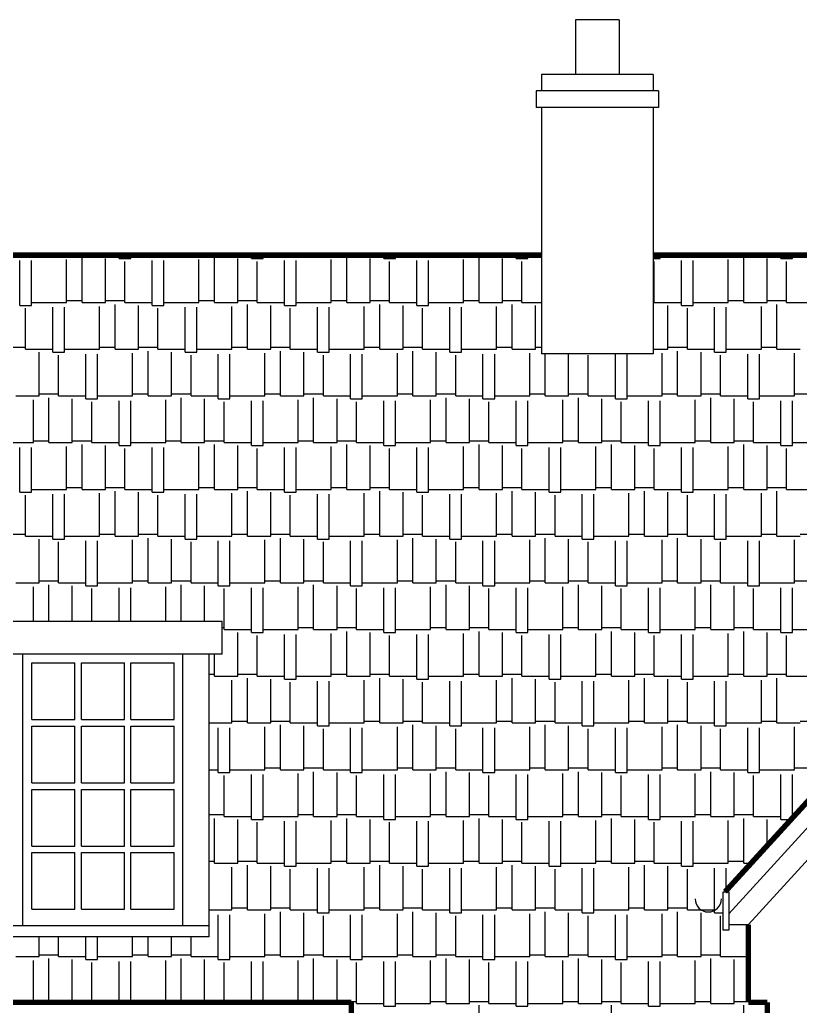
# Model space of a CAD drawing. Header units: inches. Extents: x 152 to 882, y 200 to 1468.
# Drawn here: x 280.1 to 420.4, y 1290.9 to 1468.2 of the extents above; entities that cross this region are included whole.
import ezdxf

# ---------------------------------------------------------------- set-up
doc = ezdxf.new("R2010")
doc.units = ezdxf.units.IN
doc.header["$LTSCALE"] = 200
doc.header["$MEASUREMENT"] = 0
doc.layers.get('0').update_dxf_attribs({"linetype": 'CONTINUOUS'})
for name, color, linetype in [('25', 5, 'CONTINUOUS'), ('35', 7, 'CONTINUOUS'), ('55', 7, 'CONTINUOUS')]:
    doc.layers.add(name, color=color, linetype=linetype)

# ---------------------------------------------------------------- blocks, each defined once
blk = doc.blocks.new('*X4')
at = {"color": 0}
for p, q in [((77057.73, 36054.4), (77217.75, 36054.4)), ((77217.75, 36054.4), (77217.75, 36056.892)), ((77288.87, 36054.4), (77288.87, 36056.892)), ((77288.87, 36054.4), (77395.55, 36054.4)), ((77395.55, 36054.4), (77395.55, 36056.892)), ((77440, 35841.04), (77440, 36045.51)), ((77484.45, 36054.4), (77484.45, 36056.892)), ((77484.45, 36054.4), (77608.91, 36054.4)), ((77546.68, 35841.04), (77546.68, 36041.065)), ((77608.91, 36041.065), (77608.91, 36056.892)), ((77608.91, 36041.065), (77662.25, 36041.065)), ((77662.25, 36041.065), (77662.25, 36056.892)), ((77662.25, 36054.4), (77822.27, 36054.4)), ((77822.27, 36054.4), (77822.27, 36056.892)), ((77893.39, 36054.4), (77893.39, 36056.892)), ((77893.39, 36054.4), (78000.07, 36054.4)), ((78000.07, 36054.4), (78000.07, 36056.892)), ((78044.52, 35841.04), (78044.52, 36045.51)), ((78088.97, 36054.4), (78088.97, 36056.892)), ((78088.97, 36054.4), (78213.43, 36054.4)), ((78151.2, 35841.04), (78151.2, 36041.065)), ((78213.43, 36041.065), (78213.43, 36056.892)), ((78213.43, 36041.065), (78266.77, 36041.065)), ((78266.77, 36041.065), (78266.77, 36056.892)), ((78266.77, 36054.4), (78426.79, 36054.4)), ((78426.79, 36054.4), (78426.79, 36056.892)), ((78497.91, 36054.4), (78497.91, 36056.892)), ((78497.91, 36054.4), (78604.59, 36054.4)), ((78604.59, 36054.4), (78604.59, 36056.892)), ((78649.04, 35841.04), (78649.04, 36045.51)), ((78693.49, 36054.4), (78693.49, 36056.892)), ((78693.49, 36054.4), (78817.95, 36054.4)), ((78755.72, 35841.04), (78755.72, 36041.065)), ((78817.95, 36041.065), (78817.95, 36056.892)), ((78817.95, 36041.065), (78871.29, 36041.065)), ((78871.29, 36041.065), (78871.29, 36056.892)), ((78871.29, 36054.4), (79031.31, 36054.4)), ((79031.31, 36054.4), (79031.31, 36056.892)), ((79102.43, 36054.4), (79102.43, 36056.892)), ((79102.43, 36054.4), (79209.11, 36054.4)), ((79209.11, 36054.4), (79209.11, 36056.892)), ((79253.56, 35841.04), (79253.56, 36045.51)), ((79298.01, 36054.4), (79298.01, 36056.892)), ((79298.01, 36054.4), (79422.47, 36054.4)), ((79360.24, 35841.04), (79360.24, 36041.065)), ((79422.47, 36041.065), (79422.47, 36056.892)), ((79422.47, 36041.065), (79475.81, 36041.065)), ((79475.81, 36041.065), (79475.81, 36056.892)), ((79475.81, 36054.4), (79538.428, 36054.4)), ((80048.428, 36041.065), (80080.33, 36041.065)), ((80080.33, 36041.065), (80080.33, 36056.892)), ((80080.33, 36054.4), (80240.35, 36054.4)), ((80240.35, 36054.4), (80240.35, 36056.892)), ((80311.47, 36054.4), (80311.47, 36056.892)), ((80311.47, 36054.4), (80418.15, 36054.4)), ((80418.15, 36054.4), (80418.15, 36056.892)), ((80462.6, 35841.04), (80462.6, 36045.51)), ((80507.05, 36054.4), (80507.05, 36056.892)), ((80507.05, 36054.4), (80631.51, 36054.4)), ((80569.28, 35841.04), (80569.28, 36041.065)), ((80631.51, 36041.065), (80631.51, 36056.892)), ((80631.51, 36041.065), (80684.85, 36041.065)), ((80684.85, 36041.065), (80684.85, 36056.892)), ((80684.85, 36054.4), (80844.87, 36054.4)), ((77155.52, 35827.705), (77155.52, 36032.175)), ((77208.86, 35827.705), (77208.86, 36032.175)), ((77368.88, 35841.04), (77368.88, 36036.62)), ((77635.58, 35841.04), (77635.58, 36027.73)), ((77760.04, 35827.705), (77760.04, 36032.175)), ((77813.38, 35827.705), (77813.38, 36032.175)), ((77973.4, 35841.04), (77973.4, 36036.62)), ((78240.1, 35841.04), (78240.1, 36027.73)), ((78364.56, 35827.705), (78364.56, 36032.175)), ((78417.9, 35827.705), (78417.9, 36032.175)), ((78577.92, 35841.04), (78577.92, 36036.62)), ((78844.62, 35841.04), (78844.62, 36027.73)), ((78969.08, 35827.705), (78969.08, 36032.175)), ((79022.42, 35827.705), (79022.42, 36032.175)), ((79182.44, 35841.04), (79182.44, 36036.62)), ((79449.14, 35841.04), (79449.14, 36027.73)), ((80053.66, 35841.04), (80053.66, 36027.73)), ((80178.12, 35827.705), (80178.12, 36032.175)), ((80231.46, 35827.705), (80231.46, 36032.175)), ((80391.48, 35841.04), (80391.48, 36036.62)), ((80658.18, 35841.04), (80658.18, 36027.73)), ((77155.52, 35827.705), (77208.86, 35827.705)), ((77182.19, 35627.68), (77182.19, 35814.37)), ((77208.86, 35841.04), (77368.88, 35841.04)), ((77306.65, 35614.345), (77306.65, 35818.815)), ((77359.99, 35614.345), (77359.99, 35818.815)), ((77368.88, 35849.93), (77440, 35849.93)), ((77440, 35841.04), (77546.68, 35841.04)), ((77520.01, 35627.68), (77520.01, 35823.26)), ((77546.68, 35849.93), (77635.58, 35849.93)), ((77591.13, 35627.68), (77591.13, 35832.15)), ((77635.58, 35841.04), (77760.04, 35841.04)), ((77697.81, 35627.68), (77697.81, 35827.705)), ((77760.04, 35827.705), (77813.38, 35827.705)), ((77786.71, 35627.68), (77786.71, 35814.37)), ((77813.38, 35841.04), (77973.4, 35841.04)), ((77911.17, 35614.345), (77911.17, 35818.815)), ((77964.51, 35614.345), (77964.51, 35818.815)), ((77973.4, 35849.93), (78044.52, 35849.93)), ((78044.52, 35841.04), (78151.2, 35841.04)), ((78124.53, 35627.68), (78124.53, 35823.26)), ((78151.2, 35849.93), (78240.1, 35849.93)), ((78195.65, 35627.68), (78195.65, 35832.15)), ((78240.1, 35841.04), (78364.56, 35841.04)), ((78302.33, 35627.68), (78302.33, 35827.705)), ((78364.56, 35827.705), (78417.9, 35827.705)), ((78391.23, 35627.68), (78391.23, 35814.37)), ((78417.9, 35841.04), (78577.92, 35841.04)), ((78515.69, 35614.345), (78515.69, 35818.815)), ((78569.03, 35614.345), (78569.03, 35818.815)), ((78577.92, 35849.93), (78649.04, 35849.93)), ((78649.04, 35841.04), (78755.72, 35841.04)), ((78729.05, 35627.68), (78729.05, 35823.26)), ((78755.72, 35849.93), (78844.62, 35849.93)), ((78800.17, 35627.68), (78800.17, 35832.15)), ((78844.62, 35841.04), (78969.08, 35841.04)), ((78906.85, 35627.68), (78906.85, 35827.705)), ((78969.08, 35827.705), (79022.42, 35827.705)), ((78995.75, 35627.68), (78995.75, 35814.37)), ((79022.42, 35841.04), (79182.44, 35841.04)), ((79120.21, 35614.345), (79120.21, 35818.815)), ((79173.55, 35614.345), (79173.55, 35818.815)), ((79182.44, 35849.93), (79253.56, 35849.93)), ((79253.56, 35841.04), (79360.24, 35841.04)), ((79333.57, 35627.68), (79333.57, 35823.26)), ((79360.24, 35849.93), (79449.14, 35849.93)), ((79404.69, 35627.68), (79404.69, 35832.15)), ((79449.14, 35841.04), (79538.428, 35841.04)), ((79511.37, 35627.68), (79511.37, 35827.705)), ((80048.428, 35849.93), (80053.66, 35849.93)), ((80053.66, 35841.04), (80178.12, 35841.04)), ((80115.89, 35627.68), (80115.89, 35827.705)), ((80178.12, 35827.705), (80231.46, 35827.705)), ((80204.79, 35627.68), (80204.79, 35814.37)), ((80231.46, 35841.04), (80391.48, 35841.04)), ((80329.25, 35614.345), (80329.25, 35818.815)), ((80382.59, 35614.345), (80382.59, 35818.815)), ((80391.48, 35849.93), (80462.6, 35849.93)), ((80462.6, 35841.04), (80569.28, 35841.04)), ((80542.61, 35627.68), (80542.61, 35823.26)), ((80569.28, 35849.93), (80658.18, 35849.93)), ((80613.73, 35627.68), (80613.73, 35832.15)), ((80658.18, 35841.04), (80782.64, 35841.04)), ((77093.29, 35636.57), (77182.19, 35636.57)), ((77520.01, 35636.57), (77591.13, 35636.57)), ((77697.81, 35636.57), (77786.71, 35636.57)), ((78124.53, 35636.57), (78195.65, 35636.57)), ((78302.33, 35636.57), (78391.23, 35636.57)), ((78729.05, 35636.57), (78800.17, 35636.57)), ((78906.85, 35636.57), (78995.75, 35636.57)), ((79333.57, 35636.57), (79404.69, 35636.57)), ((79511.37, 35636.57), (79538.428, 35636.57)), ((80115.89, 35636.57), (80204.79, 35636.57)), ((80542.61, 35636.57), (80613.73, 35636.57)), ((77182.19, 35627.68), (77306.65, 35627.68)), ((77244.42, 35414.32), (77244.42, 35614.345)), ((77306.65, 35614.345), (77359.99, 35614.345)), ((77333.32, 35414.32), (77333.32, 35601.01)), ((77359.99, 35627.68), (77520.01, 35627.68)), ((77457.78, 35400.985), (77457.78, 35605.455)), ((77511.12, 35400.985), (77511.12, 35605.455)), ((77591.13, 35627.68), (77697.81, 35627.68)), ((77671.14, 35414.32), (77671.14, 35609.9)), ((77742.26, 35414.32), (77742.26, 35618.79)), ((77786.71, 35627.68), (77911.17, 35627.68)), ((77848.94, 35414.32), (77848.94, 35614.345)), ((77911.17, 35614.345), (77964.51, 35614.345)), ((77937.84, 35414.32), (77937.84, 35601.01)), ((77964.51, 35627.68), (78124.53, 35627.68)), ((78062.3, 35400.985), (78062.3, 35605.455)), ((78115.64, 35400.985), (78115.64, 35605.455)), ((78195.65, 35627.68), (78302.33, 35627.68)), ((78275.66, 35414.32), (78275.66, 35609.9)), ((78346.78, 35414.32), (78346.78, 35618.79)), ((78391.23, 35627.68), (78515.69, 35627.68)), ((78453.46, 35414.32), (78453.46, 35614.345)), ((78515.69, 35614.345), (78569.03, 35614.345)), ((78542.36, 35414.32), (78542.36, 35601.01)), ((78569.03, 35627.68), (78729.05, 35627.68)), ((78666.82, 35400.985), (78666.82, 35605.455)), ((78720.16, 35400.985), (78720.16, 35605.455)), ((78800.17, 35627.68), (78906.85, 35627.68)), ((78880.18, 35414.32), (78880.18, 35609.9)), ((78951.3, 35414.32), (78951.3, 35618.79)), ((78995.75, 35627.68), (79120.21, 35627.68)), ((79057.98, 35414.32), (79057.98, 35614.345)), ((79120.21, 35614.345), (79173.55, 35614.345)), ((79146.88, 35414.32), (79146.88, 35601.01)), ((79173.55, 35627.68), (79333.57, 35627.68)), ((79271.34, 35400.985), (79271.34, 35605.455)), ((79324.68, 35400.985), (79324.68, 35605.455)), ((79404.69, 35627.68), (79511.37, 35627.68)), ((79484.7, 35414.32), (79484.7, 35609.9)), ((79555.82, 35414.32), (79555.82, 35606.892)), ((79662.5, 35414.32), (79662.5, 35606.892)), ((79751.4, 35414.32), (79751.4, 35601.01)), ((79875.86, 35400.985), (79875.86, 35605.455)), ((79929.2, 35400.985), (79929.2, 35605.455)), ((80048.428, 35627.68), (80115.89, 35627.68)), ((80089.22, 35414.32), (80089.22, 35609.9)), ((80160.34, 35414.32), (80160.34, 35618.79)), ((80204.79, 35627.68), (80329.25, 35627.68)), ((80267.02, 35414.32), (80267.02, 35614.345)), ((80329.25, 35614.345), (80382.59, 35614.345)), ((80355.92, 35414.32), (80355.92, 35601.01)), ((80382.59, 35627.68), (80542.61, 35627.68)), ((80480.38, 35400.985), (80480.38, 35605.455)), ((80533.72, 35400.985), (80533.72, 35605.455)), ((80613.73, 35627.68), (80720.41, 35627.68)), ((80693.74, 35414.32), (80693.74, 35609.9)), ((77137.74, 35414.32), (77244.42, 35414.32)), ((77244.42, 35423.21), (77333.32, 35423.21)), ((77333.32, 35414.32), (77457.78, 35414.32)), ((77511.12, 35414.32), (77671.14, 35414.32)), ((77671.14, 35423.21), (77742.26, 35423.21)), ((77742.26, 35414.32), (77848.94, 35414.32)), ((77848.94, 35423.21), (77937.84, 35423.21)), ((77937.84, 35414.32), (78062.3, 35414.32)), ((78115.64, 35414.32), (78275.66, 35414.32)), ((78275.66, 35423.21), (78346.78, 35423.21)), ((78346.78, 35414.32), (78453.46, 35414.32)), ((78453.46, 35423.21), (78542.36, 35423.21)), ((78542.36, 35414.32), (78666.82, 35414.32)), ((78720.16, 35414.32), (78880.18, 35414.32)), ((78880.18, 35423.21), (78951.3, 35423.21)), ((78951.3, 35414.32), (79057.98, 35414.32)), ((79057.98, 35423.21), (79146.88, 35423.21)), ((79146.88, 35414.32), (79271.34, 35414.32)), ((79324.68, 35414.32), (79484.7, 35414.32)), ((79484.7, 35423.21), (79555.82, 35423.21)), ((79555.82, 35414.32), (79662.5, 35414.32)), ((79662.5, 35423.21), (79751.4, 35423.21)), ((79751.4, 35414.32), (79875.86, 35414.32)), ((79929.2, 35414.32), (80089.22, 35414.32)), ((80089.22, 35423.21), (80160.34, 35423.21)), ((80160.34, 35414.32), (80267.02, 35414.32)), ((80267.02, 35423.21), (80355.92, 35423.21)), ((80355.92, 35414.32), (80480.38, 35414.32)), ((80533.72, 35414.32), (80693.74, 35414.32)), ((80693.74, 35423.21), (80764.86, 35423.21)), ((77217.75, 35200.96), (77217.75, 35396.54)), ((77288.87, 35200.96), (77288.87, 35405.43)), ((77395.55, 35200.96), (77395.55, 35400.985)), ((77457.78, 35400.985), (77511.12, 35400.985)), ((77484.45, 35200.96), (77484.45, 35387.65)), ((77608.91, 35187.625), (77608.91, 35392.095)), ((77662.25, 35187.625), (77662.25, 35392.095)), ((77822.27, 35200.96), (77822.27, 35396.54)), ((77893.39, 35200.96), (77893.39, 35405.43)), ((78000.07, 35200.96), (78000.07, 35400.985)), ((78062.3, 35400.985), (78115.64, 35400.985)), ((78088.97, 35200.96), (78088.97, 35387.65)), ((78213.43, 35187.625), (78213.43, 35392.095)), ((78266.77, 35187.625), (78266.77, 35392.095)), ((78426.79, 35200.96), (78426.79, 35396.54)), ((78497.91, 35200.96), (78497.91, 35405.43)), ((78604.59, 35200.96), (78604.59, 35400.985)), ((78666.82, 35400.985), (78720.16, 35400.985)), ((78693.49, 35200.96), (78693.49, 35387.65)), ((78817.95, 35187.625), (78817.95, 35392.095)), ((78871.29, 35187.625), (78871.29, 35392.095)), ((79031.31, 35200.96), (79031.31, 35396.54)), ((79102.43, 35200.96), (79102.43, 35405.43)), ((79209.11, 35200.96), (79209.11, 35400.985)), ((79271.34, 35400.985), (79324.68, 35400.985)), ((79298.01, 35200.96), (79298.01, 35387.65)), ((79422.47, 35187.625), (79422.47, 35392.095)), ((79475.81, 35187.625), (79475.81, 35392.095)), ((79635.83, 35200.96), (79635.83, 35396.54)), ((79706.95, 35200.96), (79706.95, 35405.43)), ((79813.63, 35200.96), (79813.63, 35400.985)), ((79875.86, 35400.985), (79929.2, 35400.985)), ((79902.53, 35200.96), (79902.53, 35387.65)), ((80026.99, 35187.625), (80026.99, 35392.095)), ((80080.33, 35187.625), (80080.33, 35392.095)), ((80240.35, 35200.96), (80240.35, 35396.54)), ((80311.47, 35200.96), (80311.47, 35405.43)), ((80418.15, 35200.96), (80418.15, 35400.985)), ((80480.38, 35400.985), (80533.72, 35400.985)), ((80507.05, 35200.96), (80507.05, 35387.65)), ((80631.51, 35187.625), (80631.51, 35392.095)), ((80684.85, 35187.625), (80684.85, 35392.095)), ((77057.73, 35200.96), (77217.75, 35200.96)), ((77217.75, 35209.85), (77288.87, 35209.85)), ((77288.87, 35200.96), (77395.55, 35200.96)), ((77368.88, 34987.6), (77368.88, 35183.18)), ((77395.55, 35209.85), (77484.45, 35209.85)), ((77440, 34987.6), (77440, 35192.07)), ((77484.45, 35200.96), (77608.91, 35200.96)), ((77546.68, 34987.6), (77546.68, 35187.625)), ((77608.91, 35187.625), (77662.25, 35187.625)), ((77662.25, 35200.96), (77822.27, 35200.96)), ((77822.27, 35209.85), (77893.39, 35209.85)), ((77893.39, 35200.96), (78000.07, 35200.96)), ((77973.4, 34987.6), (77973.4, 35183.18)), ((78000.07, 35209.85), (78088.97, 35209.85)), ((78044.52, 34987.6), (78044.52, 35192.07)), ((78088.97, 35200.96), (78213.43, 35200.96)), ((78151.2, 34987.6), (78151.2, 35187.625)), ((78213.43, 35187.625), (78266.77, 35187.625)), ((78266.77, 35200.96), (78426.79, 35200.96)), ((78426.79, 35209.85), (78497.91, 35209.85)), ((78497.91, 35200.96), (78604.59, 35200.96)), ((78577.92, 34987.6), (78577.92, 35183.18)), ((78604.59, 35209.85), (78693.49, 35209.85)), ((78649.04, 34987.6), (78649.04, 35192.07)), ((78693.49, 35200.96), (78817.95, 35200.96)), ((78755.72, 34987.6), (78755.72, 35187.625)), ((78817.95, 35187.625), (78871.29, 35187.625)), ((78871.29, 35200.96), (79031.31, 35200.96)), ((79031.31, 35209.85), (79102.43, 35209.85)), ((79102.43, 35200.96), (79209.11, 35200.96)), ((79182.44, 34987.6), (79182.44, 35183.18)), ((79209.11, 35209.85), (79298.01, 35209.85)), ((79253.56, 34987.6), (79253.56, 35192.07)), ((79298.01, 35200.96), (79422.47, 35200.96)), ((79360.24, 34987.6), (79360.24, 35187.625)), ((79422.47, 35187.625), (79475.81, 35187.625)), ((79475.81, 35200.96), (79635.83, 35200.96)), ((79635.83, 35209.85), (79706.95, 35209.85)), ((79706.95, 35200.96), (79813.63, 35200.96)), ((79786.96, 34987.6), (79786.96, 35183.18)), ((79813.63, 35209.85), (79902.53, 35209.85)), ((79858.08, 34987.6), (79858.08, 35192.07)), ((79902.53, 35200.96), (80026.99, 35200.96)), ((79964.76, 34987.6), (79964.76, 35187.625)), ((80026.99, 35187.625), (80080.33, 35187.625)), ((80080.33, 35200.96), (80240.35, 35200.96)), ((80240.35, 35209.85), (80311.47, 35209.85)), ((80311.47, 35200.96), (80418.15, 35200.96)), ((80391.48, 34987.6), (80391.48, 35183.18)), ((80418.15, 35209.85), (80507.05, 35209.85)), ((80462.6, 34987.6), (80462.6, 35192.07)), ((80507.05, 35200.96), (80631.51, 35200.96)), ((80569.28, 34987.6), (80569.28, 35187.625)), ((80631.51, 35187.625), (80684.85, 35187.625)), ((80684.85, 35200.96), (80844.87, 35200.96)), ((77155.52, 34974.265), (77155.52, 35178.735)), ((77208.86, 34974.265), (77208.86, 35178.735)), ((77635.58, 34987.6), (77635.58, 35174.29)), ((77760.04, 34974.265), (77760.04, 35178.735)), ((77813.38, 34974.265), (77813.38, 35178.735)), ((78240.1, 34987.6), (78240.1, 35174.29)), ((78364.56, 34974.265), (78364.56, 35178.735)), ((78417.9, 34974.265), (78417.9, 35178.735)), ((78844.62, 34987.6), (78844.62, 35174.29)), ((78969.08, 34974.265), (78969.08, 35178.735)), ((79022.42, 34974.265), (79022.42, 35178.735)), ((79449.14, 34987.6), (79449.14, 35174.29)), ((79573.6, 34974.265), (79573.6, 35178.735)), ((79626.94, 34974.265), (79626.94, 35178.735)), ((80053.66, 34987.6), (80053.66, 35174.29)), ((80178.12, 34974.265), (80178.12, 35178.735)), ((80231.46, 34974.265), (80231.46, 35178.735)), ((80658.18, 34987.6), (80658.18, 35174.29)), ((77155.52, 34974.265), (77208.86, 34974.265)), ((77182.19, 34774.24), (77182.19, 34960.93)), ((77208.86, 34987.6), (77368.88, 34987.6)), ((77306.65, 34760.905), (77306.65, 34965.375)), ((77359.99, 34760.905), (77359.99, 34965.375)), ((77368.88, 34996.49), (77440, 34996.49)), ((77440, 34987.6), (77546.68, 34987.6)), ((77520.01, 34774.24), (77520.01, 34969.82)), ((77546.68, 34996.49), (77635.58, 34996.49)), ((77591.13, 34774.24), (77591.13, 34978.71)), ((77635.58, 34987.6), (77760.04, 34987.6)), ((77697.81, 34774.24), (77697.81, 34974.265)), ((77760.04, 34974.265), (77813.38, 34974.265)), ((77786.71, 34774.24), (77786.71, 34960.93)), ((77813.38, 34987.6), (77973.4, 34987.6)), ((77911.17, 34760.905), (77911.17, 34965.375)), ((77964.51, 34760.905), (77964.51, 34965.375)), ((77973.4, 34996.49), (78044.52, 34996.49)), ((78044.52, 34987.6), (78151.2, 34987.6)), ((78124.53, 34774.24), (78124.53, 34969.82)), ((78151.2, 34996.49), (78240.1, 34996.49)), ((78195.65, 34774.24), (78195.65, 34978.71)), ((78240.1, 34987.6), (78364.56, 34987.6)), ((78302.33, 34774.24), (78302.33, 34974.265)), ((78364.56, 34974.265), (78417.9, 34974.265)), ((78391.23, 34774.24), (78391.23, 34960.93)), ((78417.9, 34987.6), (78577.92, 34987.6)), ((78515.69, 34760.905), (78515.69, 34965.375)), ((78569.03, 34760.905), (78569.03, 34965.375)), ((78577.92, 34996.49), (78649.04, 34996.49)), ((78649.04, 34987.6), (78755.72, 34987.6)), ((78729.05, 34774.24), (78729.05, 34969.82)), ((78755.72, 34996.49), (78844.62, 34996.49)), ((78800.17, 34774.24), (78800.17, 34978.71)), ((78844.62, 34987.6), (78969.08, 34987.6)), ((78906.85, 34774.24), (78906.85, 34974.265)), ((78969.08, 34974.265), (79022.42, 34974.265)), ((78995.75, 34774.24), (78995.75, 34960.93)), ((79022.42, 34987.6), (79182.44, 34987.6)), ((79120.21, 34760.905), (79120.21, 34965.375)), ((79173.55, 34760.905), (79173.55, 34965.375)), ((79182.44, 34996.49), (79253.56, 34996.49)), ((79253.56, 34987.6), (79360.24, 34987.6)), ((79333.57, 34774.24), (79333.57, 34969.82)), ((79360.24, 34996.49), (79449.14, 34996.49)), ((79404.69, 34774.24), (79404.69, 34978.71)), ((79449.14, 34987.6), (79573.6, 34987.6)), ((79511.37, 34774.24), (79511.37, 34974.265)), ((79573.6, 34974.265), (79626.94, 34974.265)), ((79600.27, 34774.24), (79600.27, 34960.93)), ((79626.94, 34987.6), (79786.96, 34987.6)), ((79724.73, 34760.905), (79724.73, 34965.375)), ((79778.07, 34760.905), (79778.07, 34965.375)), ((79786.96, 34996.49), (79858.08, 34996.49)), ((79858.08, 34987.6), (79964.76, 34987.6)), ((79938.09, 34774.24), (79938.09, 34969.82)), ((79964.76, 34996.49), (80053.66, 34996.49)), ((80009.21, 34774.24), (80009.21, 34978.71)), ((80053.66, 34987.6), (80178.12, 34987.6)), ((80115.89, 34774.24), (80115.89, 34974.265)), ((80178.12, 34974.265), (80231.46, 34974.265)), ((80204.79, 34774.24), (80204.79, 34960.93)), ((80231.46, 34987.6), (80391.48, 34987.6)), ((80329.25, 34760.905), (80329.25, 34965.375)), ((80382.59, 34760.905), (80382.59, 34965.375)), ((80391.48, 34996.49), (80462.6, 34996.49)), ((80462.6, 34987.6), (80569.28, 34987.6)), ((80542.61, 34774.24), (80542.61, 34969.82)), ((80569.28, 34996.49), (80658.18, 34996.49)), ((80613.73, 34774.24), (80613.73, 34978.71)), ((80658.18, 34987.6), (80782.64, 34987.6)), ((77093.29, 34783.13), (77182.19, 34783.13)), ((77520.01, 34783.13), (77591.13, 34783.13)), ((77697.81, 34783.13), (77786.71, 34783.13)), ((78124.53, 34783.13), (78195.65, 34783.13)), ((78302.33, 34783.13), (78391.23, 34783.13)), ((78729.05, 34783.13), (78800.17, 34783.13)), ((78906.85, 34783.13), (78995.75, 34783.13)), ((79333.57, 34783.13), (79404.69, 34783.13)), ((79511.37, 34783.13), (79600.27, 34783.13)), ((79938.09, 34783.13), (80009.21, 34783.13)), ((80115.89, 34783.13), (80204.79, 34783.13)), ((80542.61, 34783.13), (80613.73, 34783.13)), ((80720.41, 34783.13), (80809.31, 34783.13)), ((77182.19, 34774.24), (77306.65, 34774.24)), ((77244.42, 34560.88), (77244.42, 34760.905)), ((77306.65, 34760.905), (77359.99, 34760.905)), ((77333.32, 34560.88), (77333.32, 34747.57)), ((77359.99, 34774.24), (77520.01, 34774.24)), ((77457.78, 34547.545), (77457.78, 34752.015)), ((77511.12, 34547.545), (77511.12, 34752.015)), ((77591.13, 34774.24), (77697.81, 34774.24)), ((77671.14, 34560.88), (77671.14, 34756.46)), ((77742.26, 34560.88), (77742.26, 34765.35)), ((77786.71, 34774.24), (77911.17, 34774.24)), ((77848.94, 34560.88), (77848.94, 34760.905)), ((77911.17, 34760.905), (77964.51, 34760.905)), ((77937.84, 34560.88), (77937.84, 34747.57)), ((77964.51, 34774.24), (78124.53, 34774.24)), ((78062.3, 34547.545), (78062.3, 34752.015)), ((78115.64, 34547.545), (78115.64, 34752.015)), ((78195.65, 34774.24), (78302.33, 34774.24)), ((78275.66, 34560.88), (78275.66, 34756.46)), ((78346.78, 34560.88), (78346.78, 34765.35)), ((78391.23, 34774.24), (78515.69, 34774.24)), ((78453.46, 34560.88), (78453.46, 34760.905)), ((78515.69, 34760.905), (78569.03, 34760.905)), ((78542.36, 34560.88), (78542.36, 34747.57)), ((78569.03, 34774.24), (78729.05, 34774.24)), ((78666.82, 34547.545), (78666.82, 34752.015)), ((78720.16, 34547.545), (78720.16, 34752.015)), ((78800.17, 34774.24), (78906.85, 34774.24)), ((78880.18, 34560.88), (78880.18, 34756.46)), ((78951.3, 34560.88), (78951.3, 34765.35)), ((78995.75, 34774.24), (79120.21, 34774.24)), ((79057.98, 34560.88), (79057.98, 34760.905)), ((79120.21, 34760.905), (79173.55, 34760.905)), ((79146.88, 34560.88), (79146.88, 34747.57)), ((79173.55, 34774.24), (79333.57, 34774.24)), ((79271.34, 34547.545), (79271.34, 34752.015)), ((79324.68, 34547.545), (79324.68, 34752.015)), ((79404.69, 34774.24), (79511.37, 34774.24)), ((79484.7, 34560.88), (79484.7, 34756.46)), ((79555.82, 34560.88), (79555.82, 34765.35)), ((79600.27, 34774.24), (79724.73, 34774.24)), ((79662.5, 34560.88), (79662.5, 34760.905)), ((79724.73, 34760.905), (79778.07, 34760.905)), ((79751.4, 34560.88), (79751.4, 34747.57)), ((79778.07, 34774.24), (79938.09, 34774.24)), ((79875.86, 34547.545), (79875.86, 34752.015)), ((79929.2, 34547.545), (79929.2, 34752.015)), ((80009.21, 34774.24), (80115.89, 34774.24)), ((80089.22, 34560.88), (80089.22, 34756.46)), ((80160.34, 34560.88), (80160.34, 34765.35)), ((80204.79, 34774.24), (80329.25, 34774.24)), ((80267.02, 34560.88), (80267.02, 34760.905)), ((80329.25, 34760.905), (80382.59, 34760.905)), ((80355.92, 34560.88), (80355.92, 34747.57)), ((80382.59, 34774.24), (80542.61, 34774.24)), ((80480.38, 34547.545), (80480.38, 34752.015)), ((80533.72, 34547.545), (80533.72, 34752.015)), ((80613.73, 34774.24), (80720.41, 34774.24)), ((80693.74, 34560.88), (80693.74, 34756.46)), ((77137.74, 34560.88), (77244.42, 34560.88)), ((77244.42, 34569.77), (77333.32, 34569.77)), ((77288.87, 34385), (77288.87, 34551.99)), ((77333.32, 34560.88), (77457.78, 34560.88)), ((77511.12, 34560.88), (77671.14, 34560.88)), ((77671.14, 34569.77), (77742.26, 34569.77)), ((77742.26, 34560.88), (77848.94, 34560.88)), ((77848.94, 34569.77), (77937.84, 34569.77)), ((77893.39, 34385), (77893.39, 34551.99)), ((77937.84, 34560.88), (78062.3, 34560.88)), ((78115.64, 34560.88), (78275.66, 34560.88)), ((78275.66, 34569.77), (78346.78, 34569.77)), ((78346.78, 34560.88), (78453.46, 34560.88)), ((78453.46, 34569.77), (78542.36, 34569.77)), ((78497.91, 34347.52), (78497.91, 34551.99)), ((78542.36, 34560.88), (78666.82, 34560.88)), ((78720.16, 34560.88), (78880.18, 34560.88)), ((78880.18, 34569.77), (78951.3, 34569.77)), ((78951.3, 34560.88), (79057.98, 34560.88)), ((79057.98, 34569.77), (79146.88, 34569.77)), ((79102.43, 34347.52), (79102.43, 34551.99)), ((79146.88, 34560.88), (79271.34, 34560.88)), ((79324.68, 34560.88), (79484.7, 34560.88)), ((79484.7, 34569.77), (79555.82, 34569.77)), ((79555.82, 34560.88), (79662.5, 34560.88)), ((79662.5, 34569.77), (79751.4, 34569.77)), ((79706.95, 34347.52), (79706.95, 34551.99)), ((79751.4, 34560.88), (79875.86, 34560.88)), ((79929.2, 34560.88), (80089.22, 34560.88)), ((80089.22, 34569.77), (80160.34, 34569.77)), ((80160.34, 34560.88), (80267.02, 34560.88)), ((80267.02, 34569.77), (80355.92, 34569.77)), ((80311.47, 34347.52), (80311.47, 34551.99)), ((80355.92, 34560.88), (80480.38, 34560.88)), ((80533.72, 34560.88), (80693.74, 34560.88)), ((80693.74, 34569.77), (80764.86, 34569.77)), ((77217.75, 34385), (77217.75, 34543.1)), ((77395.55, 34385), (77395.55, 34547.545)), ((77457.78, 34547.545), (77511.12, 34547.545)), ((77484.45, 34385), (77484.45, 34534.21)), ((77608.91, 34385), (77608.91, 34538.655)), ((77662.25, 34385), (77662.25, 34538.655)), ((77822.27, 34385), (77822.27, 34543.1)), ((78000.07, 34385), (78000.07, 34547.545)), ((78062.3, 34547.545), (78115.64, 34547.545)), ((78088.97, 34347.52), (78088.97, 34534.21)), ((78213.43, 34334.185), (78213.43, 34538.655)), ((78266.77, 34334.185), (78266.77, 34538.655)), ((78426.79, 34347.52), (78426.79, 34543.1)), ((78604.59, 34347.52), (78604.59, 34547.545)), ((78666.82, 34547.545), (78720.16, 34547.545)), ((78693.49, 34347.52), (78693.49, 34534.21)), ((78817.95, 34334.185), (78817.95, 34538.655)), ((78871.29, 34334.185), (78871.29, 34538.655)), ((79031.31, 34347.52), (79031.31, 34543.1)), ((79209.11, 34347.52), (79209.11, 34547.545)), ((79271.34, 34547.545), (79324.68, 34547.545)), ((79298.01, 34347.52), (79298.01, 34534.21)), ((79422.47, 34334.185), (79422.47, 34538.655)), ((79475.81, 34334.185), (79475.81, 34538.655)), ((79635.83, 34347.52), (79635.83, 34543.1)), ((79813.63, 34347.52), (79813.63, 34547.545)), ((79875.86, 34547.545), (79929.2, 34547.545)), ((79902.53, 34347.52), (79902.53, 34534.21)), ((80026.99, 34334.185), (80026.99, 34538.655)), ((80080.33, 34334.185), (80080.33, 34538.655)), ((80240.35, 34347.52), (80240.35, 34543.1)), ((80418.15, 34347.52), (80418.15, 34547.545)), ((80480.38, 34547.545), (80533.72, 34547.545)), ((80507.05, 34347.52), (80507.05, 34534.21)), ((80631.51, 34334.185), (80631.51, 34538.655)), ((80684.85, 34334.185), (80684.85, 34538.655)), ((78080.428, 34356.41), (78088.97, 34356.41)), ((78088.97, 34347.52), (78213.43, 34347.52)), ((78151.2, 34134.16), (78151.2, 34334.185)), ((78213.43, 34334.185), (78266.77, 34334.185)), ((78266.77, 34347.52), (78426.79, 34347.52)), ((78364.56, 34120.825), (78364.56, 34325.295)), ((78417.9, 34120.825), (78417.9, 34325.295)), ((78426.79, 34356.41), (78497.91, 34356.41)), ((78497.91, 34347.52), (78604.59, 34347.52)), ((78577.92, 34134.16), (78577.92, 34329.74)), ((78604.59, 34356.41), (78693.49, 34356.41)), ((78649.04, 34134.16), (78649.04, 34338.63)), ((78693.49, 34347.52), (78817.95, 34347.52)), ((78755.72, 34134.16), (78755.72, 34334.185)), ((78817.95, 34334.185), (78871.29, 34334.185)), ((78871.29, 34347.52), (79031.31, 34347.52)), ((78969.08, 34120.825), (78969.08, 34325.295)), ((79022.42, 34120.825), (79022.42, 34325.295)), ((79031.31, 34356.41), (79102.43, 34356.41)), ((79102.43, 34347.52), (79209.11, 34347.52)), ((79182.44, 34134.16), (79182.44, 34329.74)), ((79209.11, 34356.41), (79298.01, 34356.41)), ((79253.56, 34134.16), (79253.56, 34338.63)), ((79298.01, 34347.52), (79422.47, 34347.52)), ((79360.24, 34134.16), (79360.24, 34334.185)), ((79422.47, 34334.185), (79475.81, 34334.185)), ((79475.81, 34347.52), (79635.83, 34347.52)), ((79573.6, 34120.825), (79573.6, 34325.295)), ((79626.94, 34120.825), (79626.94, 34325.295)), ((79635.83, 34356.41), (79706.95, 34356.41)), ((79706.95, 34347.52), (79813.63, 34347.52)), ((79786.96, 34134.16), (79786.96, 34329.74)), ((79813.63, 34356.41), (79902.53, 34356.41)), ((79858.08, 34134.16), (79858.08, 34338.63)), ((79902.53, 34347.52), (80026.99, 34347.52)), ((79964.76, 34134.16), (79964.76, 34334.185)), ((80026.99, 34334.185), (80080.33, 34334.185)), ((80080.33, 34347.52), (80240.35, 34347.52)), ((80178.12, 34120.825), (80178.12, 34325.295)), ((80231.46, 34120.825), (80231.46, 34325.295)), ((80240.35, 34356.41), (80311.47, 34356.41)), ((80311.47, 34347.52), (80418.15, 34347.52)), ((80391.48, 34134.16), (80391.48, 34329.74)), ((80418.15, 34356.41), (80507.05, 34356.41)), ((80462.6, 34134.16), (80462.6, 34338.63)), ((80507.05, 34347.52), (80631.51, 34347.52)), ((80569.28, 34134.16), (80569.28, 34334.185)), ((80631.51, 34334.185), (80684.85, 34334.185)), ((80684.85, 34347.52), (80844.87, 34347.52)), ((78240.1, 34134.16), (78240.1, 34320.85)), ((78844.62, 34134.16), (78844.62, 34320.85)), ((79449.14, 34134.16), (79449.14, 34320.85)), ((80053.66, 34134.16), (80053.66, 34320.85)), ((80658.18, 34134.16), (80658.18, 34320.85)), ((78044.52, 34134.16), (78044.52, 34235)), ((78020.428, 34143.05), (78044.52, 34143.05)), ((78044.52, 34134.16), (78151.2, 34134.16)), ((78124.53, 33920.8), (78124.53, 34116.38)), ((78151.2, 34143.05), (78240.1, 34143.05)), ((78195.65, 33920.8), (78195.65, 34125.27)), ((78240.1, 34134.16), (78364.56, 34134.16)), ((78302.33, 33920.8), (78302.33, 34120.825)), ((78364.56, 34120.825), (78417.9, 34120.825)), ((78391.23, 33920.8), (78391.23, 34107.49)), ((78417.9, 34134.16), (78577.92, 34134.16)), ((78515.69, 33907.465), (78515.69, 34111.935)), ((78569.03, 33907.465), (78569.03, 34111.935)), ((78577.92, 34143.05), (78649.04, 34143.05)), ((78649.04, 34134.16), (78755.72, 34134.16)), ((78729.05, 33920.8), (78729.05, 34116.38)), ((78755.72, 34143.05), (78844.62, 34143.05)), ((78800.17, 33920.8), (78800.17, 34125.27)), ((78844.62, 34134.16), (78969.08, 34134.16)), ((78906.85, 33920.8), (78906.85, 34120.825)), ((78969.08, 34120.825), (79022.42, 34120.825)), ((78995.75, 33920.8), (78995.75, 34107.49)), ((79022.42, 34134.16), (79182.44, 34134.16)), ((79120.21, 33907.465), (79120.21, 34111.935)), ((79173.55, 33907.465), (79173.55, 34111.935)), ((79182.44, 34143.05), (79253.56, 34143.05)), ((79253.56, 34134.16), (79360.24, 34134.16)), ((79333.57, 33920.8), (79333.57, 34116.38)), ((79360.24, 34143.05), (79449.14, 34143.05)), ((79404.69, 33920.8), (79404.69, 34125.27)), ((79449.14, 34134.16), (79573.6, 34134.16)), ((79511.37, 33920.8), (79511.37, 34120.825)), ((79573.6, 34120.825), (79626.94, 34120.825)), ((79600.27, 33920.8), (79600.27, 34107.49)), ((79626.94, 34134.16), (79786.96, 34134.16)), ((79724.73, 33907.465), (79724.73, 34111.935)), ((79778.07, 33907.465), (79778.07, 34111.935)), ((79786.96, 34143.05), (79858.08, 34143.05)), ((79858.08, 34134.16), (79964.76, 34134.16)), ((79938.09, 33920.8), (79938.09, 34116.38)), ((79964.76, 34143.05), (80053.66, 34143.05)), ((80009.21, 33920.8), (80009.21, 34125.27)), ((80053.66, 34134.16), (80178.12, 34134.16)), ((80115.89, 33920.8), (80115.89, 34120.825)), ((80178.12, 34120.825), (80231.46, 34120.825)), ((80204.79, 33920.8), (80204.79, 34107.49)), ((80231.46, 34134.16), (80391.48, 34134.16)), ((80329.25, 33907.465), (80329.25, 34111.935)), ((80382.59, 33907.465), (80382.59, 34111.935)), ((80391.48, 34143.05), (80462.6, 34143.05)), ((80462.6, 34134.16), (80569.28, 34134.16)), ((80542.61, 33920.8), (80542.61, 34116.38)), ((80569.28, 34143.05), (80658.18, 34143.05)), ((80613.73, 33920.8), (80613.73, 34125.27)), ((80658.18, 34134.16), (80782.64, 34134.16)), ((78020.428, 33920.8), (78124.53, 33920.8)), ((78124.53, 33929.69), (78195.65, 33929.69)), ((78195.65, 33920.8), (78302.33, 33920.8)), ((78302.33, 33929.69), (78391.23, 33929.69)), ((78391.23, 33920.8), (78515.69, 33920.8)), ((78569.03, 33920.8), (78729.05, 33920.8)), ((78729.05, 33929.69), (78800.17, 33929.69)), ((78800.17, 33920.8), (78906.85, 33920.8)), ((78906.85, 33929.69), (78995.75, 33929.69)), ((78995.75, 33920.8), (79120.21, 33920.8)), ((79173.55, 33920.8), (79333.57, 33920.8)), ((79333.57, 33929.69), (79404.69, 33929.69)), ((79404.69, 33920.8), (79511.37, 33920.8)), ((79511.37, 33929.69), (79600.27, 33929.69)), ((79600.27, 33920.8), (79724.73, 33920.8)), ((79778.07, 33920.8), (79938.09, 33920.8)), ((79938.09, 33929.69), (80009.21, 33929.69)), ((80009.21, 33920.8), (80115.89, 33920.8)), ((80115.89, 33929.69), (80204.79, 33929.69)), ((80204.79, 33920.8), (80329.25, 33920.8)), ((80382.59, 33920.8), (80542.61, 33920.8)), ((80542.61, 33929.69), (80613.73, 33929.69)), ((80613.73, 33920.8), (80720.41, 33920.8)), ((80720.41, 33929.69), (80809.31, 33929.69)), ((78062.3, 33694.105), (78062.3, 33898.575)), ((78115.64, 33694.105), (78115.64, 33898.575)), ((78275.66, 33707.44), (78275.66, 33903.02)), ((78346.78, 33707.44), (78346.78, 33911.91)), ((78453.46, 33707.44), (78453.46, 33907.465)), ((78515.69, 33907.465), (78569.03, 33907.465)), ((78542.36, 33707.44), (78542.36, 33894.13)), ((78666.82, 33694.105), (78666.82, 33898.575)), ((78720.16, 33694.105), (78720.16, 33898.575)), ((78880.18, 33707.44), (78880.18, 33903.02)), ((78951.3, 33707.44), (78951.3, 33911.91)), ((79057.98, 33707.44), (79057.98, 33907.465)), ((79120.21, 33907.465), (79173.55, 33907.465)), ((79146.88, 33707.44), (79146.88, 33894.13)), ((79271.34, 33694.105), (79271.34, 33898.575)), ((79324.68, 33694.105), (79324.68, 33898.575)), ((79484.7, 33707.44), (79484.7, 33903.02)), ((79555.82, 33707.44), (79555.82, 33911.91)), ((79662.5, 33707.44), (79662.5, 33907.465)), ((79724.73, 33907.465), (79778.07, 33907.465)), ((79751.4, 33707.44), (79751.4, 33894.13)), ((79875.86, 33694.105), (79875.86, 33898.575)), ((79929.2, 33694.105), (79929.2, 33898.575)), ((80089.22, 33707.44), (80089.22, 33903.02)), ((80160.34, 33707.44), (80160.34, 33911.91)), ((80267.02, 33707.44), (80267.02, 33907.465)), ((80329.25, 33907.465), (80382.59, 33907.465)), ((80355.92, 33707.44), (80355.92, 33894.13)), ((80480.38, 33694.105), (80480.38, 33898.575)), ((80533.72, 33694.105), (80533.72, 33898.575)), ((80693.74, 33707.44), (80693.74, 33903.02)), ((78020.428, 33707.44), (78062.3, 33707.44)), ((78115.64, 33707.44), (78275.66, 33707.44)), ((78275.66, 33716.33), (78346.78, 33716.33)), ((78346.78, 33707.44), (78453.46, 33707.44)), ((78453.46, 33716.33), (78542.36, 33716.33)), ((78497.91, 33494.08), (78497.91, 33698.55)), ((78542.36, 33707.44), (78666.82, 33707.44)), ((78720.16, 33707.44), (78880.18, 33707.44)), ((78880.18, 33716.33), (78951.3, 33716.33)), ((78951.3, 33707.44), (79057.98, 33707.44)), ((79057.98, 33716.33), (79146.88, 33716.33)), ((79102.43, 33494.08), (79102.43, 33698.55)), ((79146.88, 33707.44), (79271.34, 33707.44)), ((79324.68, 33707.44), (79484.7, 33707.44)), ((79484.7, 33716.33), (79555.82, 33716.33)), ((79555.82, 33707.44), (79662.5, 33707.44)), ((79662.5, 33716.33), (79751.4, 33716.33)), ((79706.95, 33494.08), (79706.95, 33698.55)), ((79751.4, 33707.44), (79875.86, 33707.44)), ((79929.2, 33707.44), (80089.22, 33707.44)), ((80089.22, 33716.33), (80160.34, 33716.33)), ((80160.34, 33707.44), (80267.02, 33707.44)), ((80267.02, 33716.33), (80355.92, 33716.33)), ((80311.47, 33494.08), (80311.47, 33698.55)), ((80355.92, 33707.44), (80480.38, 33707.44)), ((80533.72, 33707.44), (80693.74, 33707.44)), ((80693.74, 33716.33), (80764.86, 33716.33)), ((78062.3, 33694.105), (78115.64, 33694.105)), ((78088.97, 33494.08), (78088.97, 33680.77)), ((78213.43, 33480.745), (78213.43, 33685.215)), ((78266.77, 33480.745), (78266.77, 33685.215)), ((78426.79, 33494.08), (78426.79, 33689.66)), ((78604.59, 33494.08), (78604.59, 33694.105)), ((78666.82, 33694.105), (78720.16, 33694.105)), ((78693.49, 33494.08), (78693.49, 33680.77)), ((78817.95, 33480.745), (78817.95, 33685.215)), ((78871.29, 33480.745), (78871.29, 33685.215)), ((79031.31, 33494.08), (79031.31, 33689.66)), ((79209.11, 33494.08), (79209.11, 33694.105)), ((79271.34, 33694.105), (79324.68, 33694.105)), ((79298.01, 33494.08), (79298.01, 33680.77)), ((79422.47, 33480.745), (79422.47, 33685.215)), ((79475.81, 33480.745), (79475.81, 33685.215)), ((79635.83, 33494.08), (79635.83, 33689.66)), ((79813.63, 33494.08), (79813.63, 33694.105)), ((79875.86, 33694.105), (79929.2, 33694.105)), ((79902.53, 33494.08), (79902.53, 33680.77)), ((80026.99, 33480.745), (80026.99, 33685.215)), ((80080.33, 33480.745), (80080.33, 33685.215)), ((80240.35, 33494.08), (80240.35, 33689.66)), ((80418.15, 33494.08), (80418.15, 33694.105)), ((80480.38, 33694.105), (80533.72, 33694.105)), ((80507.05, 33494.08), (80507.05, 33680.77)), ((80631.51, 33480.745), (80631.51, 33685.215)), ((80684.85, 33487.401), (80684.85, 33685.215)), ((78020.428, 33502.97), (78088.97, 33502.97)), ((78044.52, 33280.72), (78044.52, 33485.19)), ((78088.97, 33494.08), (78213.43, 33494.08)), ((78151.2, 33280.72), (78151.2, 33480.745)), ((78213.43, 33480.745), (78266.77, 33480.745)), ((78266.77, 33494.08), (78426.79, 33494.08)), ((78364.56, 33267.385), (78364.56, 33471.855)), ((78417.9, 33267.385), (78417.9, 33471.855)), ((78426.79, 33502.97), (78497.91, 33502.97)), ((78497.91, 33494.08), (78604.59, 33494.08)), ((78577.92, 33280.72), (78577.92, 33476.3)), ((78604.59, 33502.97), (78693.49, 33502.97)), ((78649.04, 33280.72), (78649.04, 33485.19)), ((78693.49, 33494.08), (78817.95, 33494.08)), ((78755.72, 33280.72), (78755.72, 33480.745)), ((78817.95, 33480.745), (78871.29, 33480.745)), ((78871.29, 33494.08), (79031.31, 33494.08)), ((78969.08, 33267.385), (78969.08, 33471.855)), ((79022.42, 33267.385), (79022.42, 33471.855)), ((79031.31, 33502.97), (79102.43, 33502.97)), ((79102.43, 33494.08), (79209.11, 33494.08)), ((79182.44, 33280.72), (79182.44, 33476.3)), ((79209.11, 33502.97), (79298.01, 33502.97)), ((79253.56, 33280.72), (79253.56, 33485.19)), ((79298.01, 33494.08), (79422.47, 33494.08)), ((79360.24, 33280.72), (79360.24, 33480.745)), ((79422.47, 33480.745), (79475.81, 33480.745)), ((79475.81, 33494.08), (79635.83, 33494.08)), ((79573.6, 33267.385), (79573.6, 33471.855)), ((79626.94, 33267.385), (79626.94, 33471.855)), ((79635.83, 33502.97), (79706.95, 33502.97)), ((79706.95, 33494.08), (79813.63, 33494.08)), ((79786.96, 33280.72), (79786.96, 33476.3)), ((79813.63, 33502.97), (79902.53, 33502.97)), ((79858.08, 33280.72), (79858.08, 33485.19)), ((79902.53, 33494.08), (80026.99, 33494.08)), ((79964.76, 33280.72), (79964.76, 33480.745)), ((80026.99, 33480.745), (80080.33, 33480.745)), ((80080.33, 33494.08), (80240.35, 33494.08)), ((80178.12, 33267.385), (80178.12, 33471.855)), ((80231.46, 33267.385), (80231.46, 33471.855)), ((80240.35, 33502.97), (80311.47, 33502.97)), ((80311.47, 33494.08), (80418.15, 33494.08)), ((80391.48, 33280.72), (80391.48, 33476.3)), ((80418.15, 33502.97), (80507.05, 33502.97)), ((80462.6, 33280.72), (80462.6, 33485.19)), ((80507.05, 33494.08), (80631.51, 33494.08)), ((80569.28, 33360.879), (80569.28, 33480.745)), ((80631.51, 33480.745), (80678.77, 33480.745)), ((80684.85, 33494.08), (80690.951, 33494.08)), ((78240.1, 33280.72), (78240.1, 33467.41)), ((78844.62, 33280.72), (78844.62, 33467.41)), ((79449.14, 33280.72), (79449.14, 33467.41)), ((80053.66, 33280.72), (80053.66, 33467.41)), ((80658.18, 33458.204), (80658.18, 33467.41)), ((78020.428, 33289.61), (78044.52, 33289.61)), ((78151.2, 33289.61), (78240.1, 33289.61)), ((78577.92, 33289.61), (78649.04, 33289.61)), ((78755.72, 33289.61), (78844.62, 33289.61)), ((79182.44, 33289.61), (79253.56, 33289.61)), ((79360.24, 33289.61), (79449.14, 33289.61)), ((79786.96, 33289.61), (79858.08, 33289.61)), ((79964.76, 33289.61), (80053.66, 33289.61)), ((80391.48, 33289.61), (80462.6, 33289.61)), ((78044.52, 33280.72), (78151.2, 33280.72)), ((78124.53, 33067.36), (78124.53, 33262.94)), ((78195.65, 33067.36), (78195.65, 33271.83)), ((78240.1, 33280.72), (78364.56, 33280.72)), ((78302.33, 33067.36), (78302.33, 33267.385)), ((78364.56, 33267.385), (78417.9, 33267.385)), ((78391.23, 33067.36), (78391.23, 33254.05)), ((78417.9, 33280.72), (78577.92, 33280.72)), ((78515.69, 33054.025), (78515.69, 33258.495)), ((78569.03, 33054.025), (78569.03, 33258.495)), ((78649.04, 33280.72), (78755.72, 33280.72)), ((78729.05, 33067.36), (78729.05, 33262.94)), ((78800.17, 33067.36), (78800.17, 33271.83)), ((78844.62, 33280.72), (78969.08, 33280.72)), ((78906.85, 33067.36), (78906.85, 33267.385)), ((78969.08, 33267.385), (79022.42, 33267.385)), ((78995.75, 33067.36), (78995.75, 33254.05)), ((79022.42, 33280.72), (79182.44, 33280.72)), ((79120.21, 33054.025), (79120.21, 33258.495)), ((79173.55, 33054.025), (79173.55, 33258.495)), ((79253.56, 33280.72), (79360.24, 33280.72)), ((79333.57, 33067.36), (79333.57, 33262.94)), ((79404.69, 33067.36), (79404.69, 33271.83)), ((79449.14, 33280.72), (79573.6, 33280.72)), ((79511.37, 33067.36), (79511.37, 33267.385)), ((79573.6, 33267.385), (79626.94, 33267.385)), ((79600.27, 33067.36), (79600.27, 33254.05)), ((79626.94, 33280.72), (79786.96, 33280.72)), ((79724.73, 33054.025), (79724.73, 33258.495)), ((79778.07, 33054.025), (79778.07, 33258.495)), ((79858.08, 33280.72), (79964.76, 33280.72)), ((79938.09, 33067.36), (79938.09, 33262.94)), ((80009.21, 33067.36), (80009.21, 33271.83)), ((80053.66, 33280.72), (80178.12, 33280.72)), ((80115.89, 33067.36), (80115.89, 33267.385)), ((80178.12, 33267.385), (80231.46, 33267.385)), ((80204.79, 33067.36), (80204.79, 33254.05)), ((80231.46, 33280.72), (80391.48, 33280.72)), ((80329.25, 33054.025), (80329.25, 33258.495)), ((80382.59, 33156.498), (80382.59, 33258.495)), ((80462.6, 33280.72), (80496.059, 33280.72)), ((78020.428, 33067.36), (78124.53, 33067.36)), ((78124.53, 33076.25), (78195.65, 33076.25)), ((78195.65, 33067.36), (78302.33, 33067.36)), ((78302.33, 33076.25), (78391.23, 33076.25)), ((78391.23, 33067.36), (78515.69, 33067.36)), ((78569.03, 33067.36), (78729.05, 33067.36)), ((78729.05, 33076.25), (78800.17, 33076.25)), ((78800.17, 33067.36), (78906.85, 33067.36)), ((78906.85, 33076.25), (78995.75, 33076.25)), ((78995.75, 33067.36), (79120.21, 33067.36)), ((79173.55, 33067.36), (79333.57, 33067.36)), ((79333.57, 33076.25), (79404.69, 33076.25)), ((79404.69, 33067.36), (79511.37, 33067.36)), ((79511.37, 33076.25), (79600.27, 33076.25)), ((79600.27, 33067.36), (79724.73, 33067.36)), ((79778.07, 33067.36), (79938.09, 33067.36)), ((79938.09, 33076.25), (80009.21, 33076.25)), ((80009.21, 33067.36), (80115.89, 33067.36)), ((80115.89, 33076.25), (80204.79, 33076.25)), ((80204.79, 33067.36), (80329.25, 33067.36)), ((78062.3, 32840.665), (78062.3, 33045.135)), ((78115.64, 32840.665), (78115.64, 33045.135)), ((78275.66, 32854), (78275.66, 33049.58)), ((78346.78, 32854), (78346.78, 33058.47)), ((78453.46, 32854), (78453.46, 33054.025)), ((78515.69, 33054.025), (78569.03, 33054.025)), ((78542.36, 32854), (78542.36, 33040.69)), ((78666.82, 32840.665), (78666.82, 33045.135)), ((78720.16, 32840.665), (78720.16, 33045.135)), ((78880.18, 32854), (78880.18, 33049.58)), ((78951.3, 32854), (78951.3, 33058.47)), ((79057.98, 32854), (79057.98, 33054.025)), ((79120.21, 33054.025), (79173.55, 33054.025)), ((79146.88, 32854), (79146.88, 33040.69)), ((79271.34, 32840.665), (79271.34, 33045.135)), ((79324.68, 32840.665), (79324.68, 33045.135)), ((79484.7, 32854), (79484.7, 33049.58)), ((79555.82, 32854), (79555.82, 33058.47)), ((79662.5, 32854), (79662.5, 33054.025)), ((79724.73, 33054.025), (79778.07, 33054.025)), ((79751.4, 32854), (79751.4, 33040.69)), ((79875.86, 32840.665), (79875.86, 33045.135)), ((79929.2, 32840.665), (79929.2, 33045.135)), ((80089.22, 32854), (80089.22, 33049.58)), ((80160.34, 32854), (80160.34, 33058.47)), ((80267.02, 32854), (80267.02, 33054.025)), ((80329.25, 33054.025), (80368.428, 33054.025)), ((80355.92, 32854), (80355.92, 33040.69)), ((80480.38, 32840.665), (80480.38, 33000)), ((77244.42, 32854), (77244.42, 32945)), ((77333.32, 32854), (77333.32, 32945)), ((77457.78, 32840.665), (77457.78, 32945)), ((77511.12, 32840.665), (77511.12, 32945)), ((77671.14, 32854), (77671.14, 32945)), ((77742.26, 32854), (77742.26, 32945)), ((77848.94, 32854), (77848.94, 32945)), ((77937.84, 32854), (77937.84, 32945)), ((77137.74, 32854), (77244.42, 32854)), ((77244.42, 32862.89), (77333.32, 32862.89)), ((77288.87, 32645), (77288.87, 32845.11)), ((77333.32, 32854), (77457.78, 32854)), ((77395.55, 32645), (77395.55, 32840.665)), ((77457.78, 32840.665), (77511.12, 32840.665)), ((77511.12, 32854), (77671.14, 32854)), ((77671.14, 32862.89), (77742.26, 32862.89)), ((77742.26, 32854), (77848.94, 32854)), ((77848.94, 32862.89), (77937.84, 32862.89)), ((77893.39, 32645), (77893.39, 32845.11)), ((77937.84, 32854), (78062.3, 32854)), ((78000.07, 32645), (78000.07, 32840.665)), ((78062.3, 32840.665), (78115.64, 32840.665)), ((78115.64, 32854), (78275.66, 32854)), ((78275.66, 32862.89), (78346.78, 32862.89)), ((78346.78, 32854), (78453.46, 32854)), ((78453.46, 32862.89), (78542.36, 32862.89)), ((78497.91, 32645), (78497.91, 32845.11)), ((78542.36, 32854), (78666.82, 32854)), ((78604.59, 32645), (78604.59, 32840.665)), ((78666.82, 32840.665), (78720.16, 32840.665)), ((78720.16, 32854), (78880.18, 32854)), ((78880.18, 32862.89), (78951.3, 32862.89)), ((78951.3, 32854), (79057.98, 32854)), ((79057.98, 32862.89), (79146.88, 32862.89)), ((79102.43, 32640.64), (79102.43, 32845.11)), ((79146.88, 32854), (79271.34, 32854)), ((79209.11, 32640.64), (79209.11, 32840.665)), ((79271.34, 32840.665), (79324.68, 32840.665)), ((79324.68, 32854), (79484.7, 32854)), ((79484.7, 32862.89), (79555.82, 32862.89)), ((79555.82, 32854), (79662.5, 32854)), ((79662.5, 32862.89), (79751.4, 32862.89)), ((79706.95, 32640.64), (79706.95, 32845.11)), ((79751.4, 32854), (79875.86, 32854)), ((79813.63, 32640.64), (79813.63, 32840.665)), ((79875.86, 32840.665), (79929.2, 32840.665)), ((79929.2, 32854), (80089.22, 32854)), ((80089.22, 32862.89), (80160.34, 32862.89)), ((80160.34, 32854), (80267.02, 32854)), ((80267.02, 32862.89), (80355.92, 32862.89)), ((80311.47, 32640.64), (80311.47, 32845.11)), ((80355.92, 32854), (80480.38, 32854)), ((80418.15, 32640.64), (80418.15, 32840.665)), ((80480.38, 32840.665), (80483.428, 32840.665)), ((77217.75, 32645), (77217.75, 32836.22)), ((77484.45, 32645), (77484.45, 32827.33)), ((77608.91, 32645), (77608.91, 32831.775)), ((77662.25, 32645), (77662.25, 32831.775)), ((77822.27, 32645), (77822.27, 32836.22)), ((78088.97, 32645), (78088.97, 32827.33)), ((78213.43, 32645), (78213.43, 32831.775)), ((78266.77, 32645), (78266.77, 32831.775)), ((78426.79, 32645), (78426.79, 32836.22)), ((78693.49, 32640.64), (78693.49, 32827.33)), ((78817.95, 32627.305), (78817.95, 32831.775)), ((78871.29, 32627.305), (78871.29, 32831.775)), ((79031.31, 32640.64), (79031.31, 32836.22)), ((79298.01, 32640.64), (79298.01, 32827.33)), ((79422.47, 32627.305), (79422.47, 32831.775)), ((79475.81, 32627.305), (79475.81, 32831.775)), ((79635.83, 32640.64), (79635.83, 32836.22)), ((79902.53, 32640.64), (79902.53, 32827.33)), ((80026.99, 32627.305), (80026.99, 32831.775)), ((80080.33, 32627.305), (80080.33, 32831.775)), ((80240.35, 32640.64), (80240.35, 32836.22)), ((77217.75, 32649.53), (77288.87, 32649.53)), ((77395.55, 32649.53), (77484.45, 32649.53)), ((77822.27, 32649.53), (77893.39, 32649.53)), ((78000.07, 32649.53), (78088.97, 32649.53)), ((78426.79, 32649.53), (78497.91, 32649.53)), ((78604.59, 32649.53), (78693.49, 32649.53)), ((78693.49, 32640.64), (78817.95, 32640.64)), ((78817.95, 32627.305), (78871.29, 32627.305)), ((78871.29, 32640.64), (79031.31, 32640.64)), ((79031.31, 32649.53), (79102.43, 32649.53)), ((79102.43, 32640.64), (79209.11, 32640.64)), ((79209.11, 32649.53), (79298.01, 32649.53)), ((79253.56, 32427.28), (79253.56, 32631.75)), ((79298.01, 32640.64), (79422.47, 32640.64)), ((79422.47, 32627.305), (79475.81, 32627.305)), ((79475.81, 32640.64), (79635.83, 32640.64)), ((79635.83, 32649.53), (79706.95, 32649.53)), ((79706.95, 32640.64), (79813.63, 32640.64)), ((79813.63, 32649.53), (79902.53, 32649.53)), ((79858.08, 32427.28), (79858.08, 32631.75)), ((79902.53, 32640.64), (80026.99, 32640.64)), ((80026.99, 32627.305), (80080.33, 32627.305)), ((80080.33, 32640.64), (80240.35, 32640.64)), ((80240.35, 32649.53), (80311.47, 32649.53)), ((80311.47, 32640.64), (80418.15, 32640.64)), ((80418.15, 32649.53), (80483.428, 32649.53)), ((80462.6, 32427.28), (80462.6, 32631.75)), ((80507.05, 32640.64), (80507.05, 32645)), ((80507.05, 32640.64), (80570.428, 32640.64))]:
    blk.add_line(p, q, dxfattribs=at)

msp = doc.modelspace()

# ---------------------------------------------------------------- linework, layer by layer
at = {"layer": '35'}
for p, q in [((380, 1468.17), (380, 1458.33)), ((387.87, 1468.17), (380, 1468.17)), ((387.87, 1468.17), (387.87, 1458.33)), ((373.9, 1458.33), (373.9, 1455.38)), ((393.97, 1458.33), (373.9, 1458.33)), ((393.97, 1458.33), (393.97, 1455.38)), ((372.92, 1455.38), (372.92, 1452.43)), ((394.95, 1455.38), (372.92, 1455.38)), ((394.95, 1455.38), (394.95, 1452.43)), ((394.95, 1452.43), (372.92, 1452.43)), ((373.9, 1452.43), (373.9, 1408.17)), ((393.97, 1452.43), (393.97, 1408.17)), ((407.54, 1307.56), (511.35, 1421.21)), ((411.08, 1305.6), (511.35, 1415.37)), ((393.97, 1408.17), (373.9, 1408.17)), ((407.54, 1305.6), (411.08, 1305.6))]:
    msp.add_line(p, q, dxfattribs=at)
at = {"layer": '35', "const_width": 0.984}
for points in [[(373.9, 1425.87), (204.33, 1425.87)], [(511.35, 1425.87), (393.97, 1425.87)], [(406.88, 1311.5), (511.35, 1425.87)], [(411.08, 1305.6), (411.08, 1291.64)], [(339.75, 1291.64), (204.33, 1291.64)], [(339.75, 1291.64), (339.75, 1258.19)], [(414.5, 1291.64), (411.08, 1291.64)], [(414.5, 1291.64), (414.5, 1258.19)]]:
    msp.add_lwpolyline(points, dxfattribs=at)
at = {"layer": '35'}
msp.add_lwpolyline([(406.56, 1304.62), (406.56, 1311.5), (407.54, 1311.5), (407.54, 1304.62)], close=True, dxfattribs=at)
msp.add_arc((403.87, 1310.24), 2.36, 180, 0, dxfattribs=at)
at = {"layer": '55'}
for p, q in [((316.54, 1360.09), (244.93, 1360.09)), ((316.54, 1354.19), (316.54, 1360.09)), ((314.18, 1354.19), (247.29, 1354.19)), ((280.73, 1305.41), (280.73, 1354.19)), ((309.45, 1305.41), (309.45, 1354.19)), ((314.18, 1303.44), (314.18, 1354.19)), ((316.54, 1354.19), (314.18, 1354.19)), ((282.31, 1352.62), (290.06, 1352.62)), ((282.31, 1342.44), (282.31, 1352.62)), ((290.06, 1342.44), (290.06, 1352.62)), ((291.24, 1352.62), (298.95, 1352.62)), ((291.24, 1342.44), (291.24, 1352.62)), ((298.95, 1342.44), (298.95, 1352.62)), ((300.13, 1352.62), (307.88, 1352.62)), ((300.13, 1342.44), (300.13, 1352.62)), ((307.88, 1342.44), (307.88, 1352.62)), ((282.31, 1342.44), (290.06, 1342.44)), ((291.24, 1342.44), (298.95, 1342.44)), ((300.13, 1342.44), (307.88, 1342.44)), ((282.31, 1341.26), (290.06, 1341.26)), ((282.31, 1331.08), (282.31, 1341.26)), ((290.06, 1331.08), (290.06, 1341.26)), ((291.24, 1331.08), (291.24, 1341.26)), ((291.24, 1341.26), (298.95, 1341.26)), ((298.95, 1331.08), (298.95, 1341.26)), ((300.13, 1331.08), (300.13, 1341.26)), ((300.13, 1341.26), (307.88, 1341.26)), ((307.88, 1331.08), (307.88, 1341.26)), ((282.31, 1331.08), (290.06, 1331.08)), ((291.24, 1331.08), (298.95, 1331.08)), ((300.13, 1331.08), (307.88, 1331.08)), ((282.31, 1329.9), (290.06, 1329.9)), ((282.31, 1319.72), (282.31, 1329.9)), ((290.06, 1319.72), (290.06, 1329.9)), ((291.24, 1319.72), (291.24, 1329.9)), ((291.24, 1329.9), (298.95, 1329.9)), ((298.95, 1319.72), (298.95, 1329.9)), ((300.13, 1319.72), (300.13, 1329.9)), ((300.13, 1329.9), (307.88, 1329.9)), ((307.88, 1319.72), (307.88, 1329.9)), ((282.31, 1319.72), (290.06, 1319.72)), ((291.24, 1319.72), (298.95, 1319.72)), ((300.13, 1319.72), (307.88, 1319.72)), ((282.31, 1318.54), (290.06, 1318.54)), ((282.31, 1308.36), (282.31, 1318.54)), ((290.06, 1308.36), (290.06, 1318.54)), ((291.24, 1308.36), (291.24, 1318.54)), ((291.24, 1318.54), (298.95, 1318.54)), ((298.95, 1308.36), (298.95, 1318.54)), ((300.13, 1308.36), (300.13, 1318.54)), ((300.13, 1318.54), (307.88, 1318.54)), ((307.88, 1308.36), (307.88, 1318.54)), ((282.31, 1308.36), (290.06, 1308.36)), ((291.24, 1308.36), (298.95, 1308.36)), ((300.13, 1308.36), (307.88, 1308.36)), ((314.18, 1305.41), (247.29, 1305.41)), ((314.18, 1303.44), (247.29, 1303.44))]:
    msp.add_line(p, q, dxfattribs=at)

# ---------------------------------------------------------------- block references
at = {"layer": '25', "xscale": 0.03934426229508197, "yscale": 0.03934426229508197, "zscale": 0.03934426229508197}
msp.add_blockref('*X4', (-2755.48, 7.24), dxfattribs=at)

doc.saveas('drawing.dxf')
